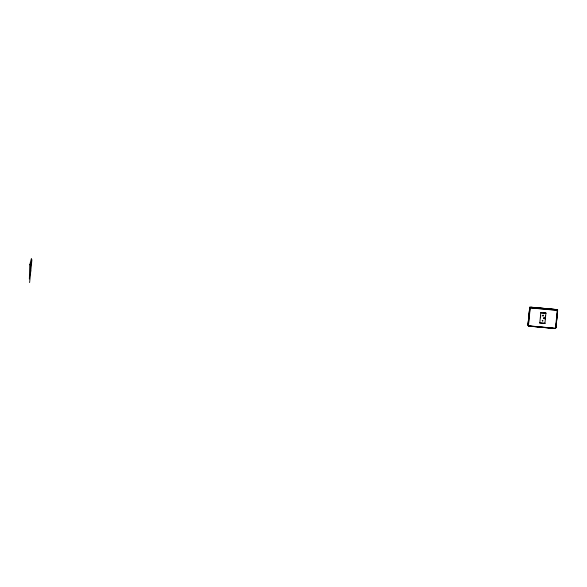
<?xml version="1.0" encoding="UTF-8"?>
<svg xmlns="http://www.w3.org/2000/svg" width="587" height="587" viewBox="0 0 587 587"><rect width="100%" height="100%" fill="white"/><g stroke="black" fill="none" stroke-linecap="round" stroke-linejoin="round"><path stroke-width="0.88" d="M29.614 282.589L31.925 259.703M527.874 325.374L529.716 307.067L557.65 309.635L555.801 327.942M528.021 324.905L529.694 308.314A1.167 1.152 -8.9 0 1 530.971 307.28L556.579 309.628A1.167 1.152 -8.9 0 1 557.621 310.883A156.428 7.426 -84.8 0 0 555.955 327.473A1.167 1.152 -8.9 0 1 554.671 328.507L529.07 326.152A1.167 1.152 -8.9 0 1 528.021 324.905A156.428 7.426 -84.8 0 1 529.694 308.314M539.798 322.967L540.788 312.761L545.91 313.231L544.919 323.437L539.798 322.967L539.732 322.564M540.539 317.838L540.796 315.322M545.066 319.101L545.404 315.74M555.955 327.473L557.621 310.883M544.428 318.418L544.164 317.824M542.711 315.498L543.158 315.219M542.96 316.004L543.511 315.424M543.826 317.838L543.973 318.697M542.836 315.27L542.968 316.048M544.362 318.477L543.966 318.653M542.887 321.016L542.858 320.289M543.833 317.883L544.274 317.919M543.313 312.732L545.881 313.01M539.776 322.835L544.897 323.305M543.151 315.175L543.555 315.689M542.564 321.111L542.168 320.597M545.873 312.966L545.932 313.37L540.81 312.893L540.752 312.497M544.853 323.041L544.919 323.437M30.421 268.941L30.766 271.143M529.158 326.233A0.991 0.976 -8.9 0 1 528.271 325.169L529.936 308.63A0.991 0.976 -8.9 0 1 531.022 307.749M555.794 327.7A0.991 0.976 -8.9 0 1 554.708 328.581A279.874 51.722 5.8 0 0 541.86 327.275M529.07 326.152A279.874 51.722 5.8 0 1 534.045 326.577M534.882 326.651A279.874 51.722 5.8 0 1 540.113 327.113M557.459 311.161A0.991 0.976 -8.9 0 0 556.571 310.097L531.008 307.852A0.785 0.77 -8.9 0 0 530.142 308.549L528.505 325.161A0.785 0.77 -8.9 0 0 529.21 326.005L554.7 328.346A0.785 0.77 -8.9 0 0 555.566 327.649L557.202 311.037A0.785 0.77 -8.9 0 0 556.498 310.193M530.971 307.28A279.874 51.722 5.8 0 1 556.579 309.628M557.224 311.169A0.785 0.77 -8.9 0 0 556.52 310.325L531.03 307.984A0.785 0.77 -8.9 0 0 530.164 308.681M555.544 327.517A0.785 0.77 -8.9 0 1 554.678 328.214L529.188 325.873A0.785 0.77 -8.9 0 1 528.483 325.029M29.768 264.752L29.35 279.016L31.427 258.419L29.768 264.752"/></g></svg>
